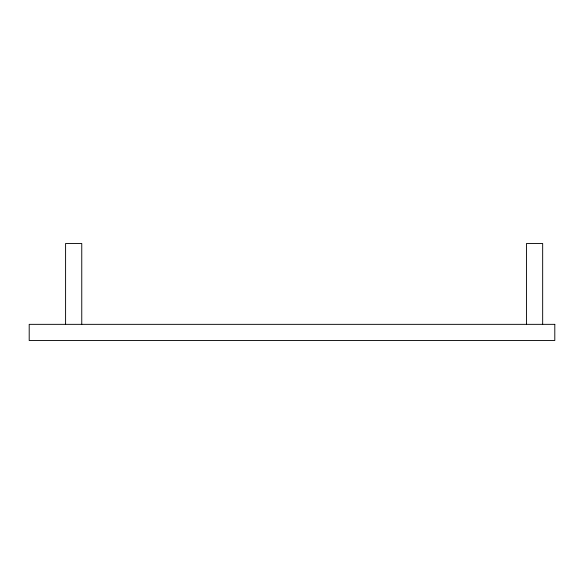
<?xml version="1.0" encoding="UTF-8"?>
<svg xmlns="http://www.w3.org/2000/svg" width="584" height="584" viewBox="0 0 584 584"><rect width="100%" height="100%" fill="white"/><g stroke="black" fill="none" stroke-linecap="round" stroke-linejoin="round"><path stroke-width="0.88" d="M542.667 324.346L542.667 243.484L526.498 243.484L526.498 324.346M81.76 324.346L81.76 243.484L65.59 243.484L65.59 324.346M554.8 324.346L29.2 324.346L29.2 340.516L554.8 340.516L554.8 324.346"/></g></svg>
